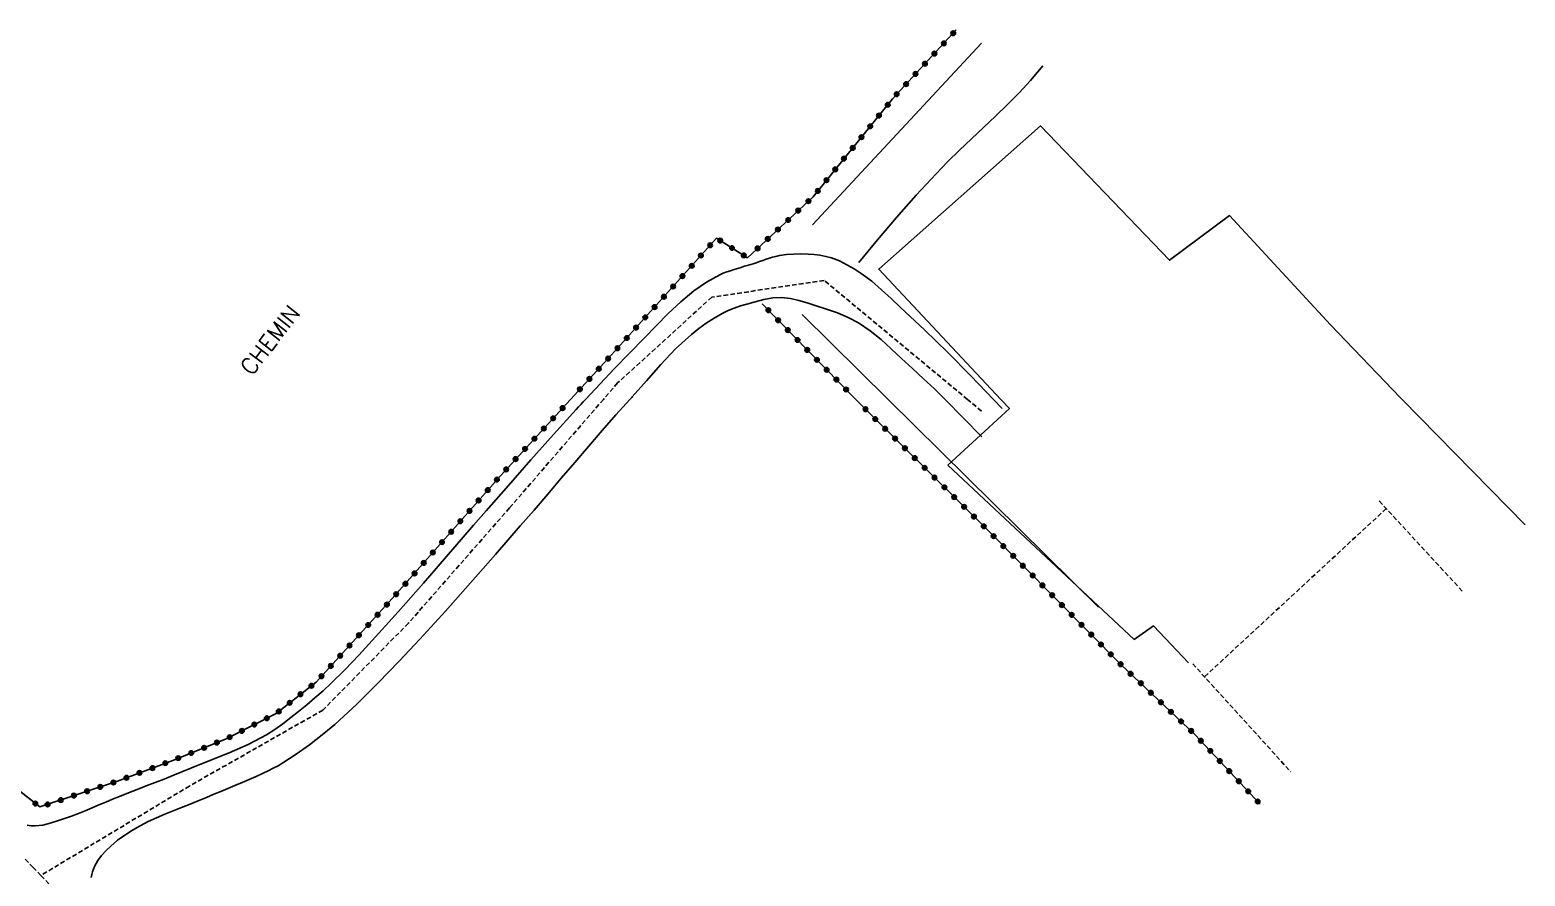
# Model space of a CAD drawing. Header units: millimetres. Extents: x 145000 to 146000, y 142999 to 144002.
# Drawn here: x 145821.9 to 145983.6, y 143619.4 to 143711 of the extents above; entities that cross this region are included whole.
import ezdxf

# ---------------------------------------------------------------- set-up
doc = ezdxf.new("R2010")
doc.units = ezdxf.units.MM
doc.linetypes.add('DASHED', pattern=[0.75, 0.5, -0.25])
doc.layers.get('0').update_dxf_attribs({"linetype": 'CONTINUOUS'})
for name, color, linetype in [('W0001', 6, 'DASHED'), ('W0008', 7, 'CONTINUOUS'), ('W0112', 1, 'DASHED'), ('W0214', 2, 'CONTINUOUS'), ('W0300', 7, 'CONTINUOUS'), ('W0322', 7, 'CONTINUOUS'), ('W0323', 7, 'CONTINUOUS'), ('W0333', 7, 'CONTINUOUS'), ('W0989', 7, 'CONTINUOUS')]:
    doc.layers.add(name, color=color, linetype=linetype)
doc.styles.get("Standard").update_dxf_attribs({"font": 'romans.shx', "width": 0.85})

# ---------------------------------------------------------------- blocks, each defined once
blk = doc.blocks.new('t323o')
at = {"color": 0, "linetype": 'Continuous'}
for radius in [0.25, 0.15]:
    blk.add_circle((0, 0), radius, dxfattribs=at)
blk = doc.blocks.new('t322o')
at = {"color": 0, "linetype": 'Continuous'}
for radius in [0.25, 0.15]:
    blk.add_circle((0, 0), radius, dxfattribs=at)

msp = doc.modelspace()

# ---------------------------------------------------------------- linework, layer by layer
at = {"layer": 'W0001'}
for points in [[(145923.29, 143671), (145907.79, 143683.87), (145895.64, 143682.05), (145885.46, 143672.78), (145883.92, 143671)], [(145883.92, 143671), (145873.76, 143659.26), (145862.83, 143646.8), (145853.56, 143637.39), (145839.13, 143629.18), (145823.07, 143619.52)], [(145924.8, 143669.74), (145923.29, 143671)], [(145821.37, 143621.28), (145822.21, 143620.4), (145823.07, 143619.52)], [(145823.07, 143619.52), (145824.26, 143618.29)]]:
    msp.add_lwpolyline(points, dxfattribs=at)
at = {"layer": 'W0008'}
for points in [[(145926.11, 143671), (145923.66, 143673.55), (145921.17, 143676.06), (145918.64, 143678.53), (145916.06, 143680.95), (145915.04, 143681.91), (145914.01, 143682.86), (145912.94, 143683.77), (145911.8, 143684.61), (145911.05, 143685.11), (145910.26, 143685.56), (145909.44, 143685.97), (145908.6, 143686.3), (145907.98, 143686.47), (145907.34, 143686.58), (145906.71, 143686.66), (145906.07, 143686.7), (145905.29, 143686.73), (145904.51, 143686.71), (145903.73, 143686.66), (145902.95, 143686.55), (145902.58, 143686.47), (145902.22, 143686.38), (145901.87, 143686.27), (145901.51, 143686.15), (145901.16, 143686.03), (145900.81, 143685.9), (145900.46, 143685.78), (145900.11, 143685.67), (145899.85, 143685.59), (145899.6, 143685.51), (145899.34, 143685.44), (145899.08, 143685.36), (145898.82, 143685.28), (145898.57, 143685.2), (145898.31, 143685.12), (145898.06, 143685.04), (145897.67, 143684.91), (145897.28, 143684.78), (145896.89, 143684.64), (145896.52, 143684.48), (145895.78, 143684.09), (145895.06, 143683.68), (145894.37, 143683.22), (145893.7, 143682.73), (145892.28, 143681.55), (145890.94, 143680.27), (145889.64, 143678.95), (145888.35, 143677.64), (145886.73, 143676), (145885.13, 143674.35), (145883.55, 143672.68), (145881.98, 143671)], [(145886.78, 143671), (145886.85, 143671.07), (145886.91, 143671.14), (145886.98, 143671.22), (145887.04, 143671.29), (145888.58, 143673.02), (145890.13, 143674.76), (145891.73, 143676.45), (145893.44, 143678.03), (145894.23, 143678.66), (145895.04, 143679.26), (145895.89, 143679.8), (145896.76, 143680.3), (145897.41, 143680.6), (145898.07, 143680.87), (145898.74, 143681.1), (145899.42, 143681.3), (145900.34, 143681.56), (145901.27, 143681.8), (145902.23, 143681.97), (145903.19, 143682.02), (145904.14, 143681.92), (145905.06, 143681.71), (145905.96, 143681.43), (145906.84, 143681.14), (145908.04, 143680.76), (145909.23, 143680.35), (145910.4, 143679.87), (145911.52, 143679.28), (145912.78, 143678.43), (145913.95, 143677.46), (145915.06, 143676.45), (145916.17, 143675.43), (145917.36, 143674.34), (145918.55, 143673.24), (145919.72, 143672.13), (145920.88, 143671)], [(145881.98, 143671), (145881.72, 143670.73), (145881.47, 143670.46), (145881.22, 143670.19), (145880.97, 143669.91), (145878.51, 143667.2), (145876.07, 143664.45), (145873.66, 143661.69), (145871.24, 143658.94), (145869.87, 143657.39), (145868.52, 143655.83), (145867.17, 143654.26), (145865.82, 143652.7), (145864.46, 143651.14), (145863.1, 143649.59), (145861.73, 143648.04), (145860.35, 143646.51), (145858.91, 143644.92), (145857.46, 143643.33), (145855.98, 143641.77), (145854.45, 143640.26), (145853.6, 143639.48), (145852.72, 143638.72), (145851.83, 143637.98), (145850.93, 143637.26), (145850.09, 143636.59), (145849.25, 143635.93), (145848.39, 143635.3), (145847.48, 143634.73), (145845.49, 143633.68), (145843.44, 143632.78), (145841.35, 143631.95), (145839.28, 143631.11), (145838.32, 143630.71), (145837.36, 143630.32), (145836.4, 143629.94), (145835.43, 143629.57), (145834.46, 143629.19), (145833.5, 143628.82), (145832.53, 143628.44), (145831.57, 143628.06), (145830.82, 143627.76), (145830.08, 143627.45), (145829.34, 143627.14), (145828.6, 143626.83), (145827.86, 143626.52), (145827.12, 143626.22), (145826.37, 143625.94), (145825.61, 143625.67), (145824.85, 143625.41), (145824.07, 143625.16), (145823.28, 143624.97), (145822.46, 143624.88), (145822.01, 143624.89), (145821.57, 143624.97)], [(145828.52, 143619.31), (145828.58, 143619.61), (145828.66, 143619.92), (145828.76, 143620.21), (145828.88, 143620.5), (145829.22, 143621.12), (145829.64, 143621.69), (145830.12, 143622.21), (145830.62, 143622.69), (145831.36, 143623.32), (145832.15, 143623.88), (145832.98, 143624.4), (145833.82, 143624.88), (145834.68, 143625.34), (145835.57, 143625.76), (145836.47, 143626.15), (145837.38, 143626.51), (145838.29, 143626.87), (145839.2, 143627.22), (145840.1, 143627.58), (145841, 143627.96), (145841.76, 143628.29), (145842.53, 143628.61), (145843.3, 143628.93), (145844.06, 143629.24), (145844.83, 143629.56), (145845.59, 143629.89), (145846.35, 143630.22), (145847.11, 143630.57), (145847.65, 143630.83), (145848.19, 143631.1), (145848.72, 143631.38), (145849.24, 143631.68), (145850.7, 143632.64), (145852.13, 143633.65), (145853.51, 143634.72), (145854.85, 143635.83), (145857.26, 143638.03), (145859.57, 143640.34), (145861.82, 143642.7), (145864.05, 143645.08), (145866.82, 143648.09), (145869.54, 143651.16), (145872.24, 143654.24), (145874.93, 143657.33), (145876.42, 143659.03), (145877.89, 143660.75), (145879.36, 143662.47), (145880.83, 143664.19), (145882.3, 143665.9), (145883.78, 143667.62), (145885.27, 143669.32), (145886.78, 143671)], [(145920.88, 143671), (145924.85, 143666.95)], [(145927.04, 143670.01), (145926.11, 143671)]]:
    msp.add_lwpolyline(points, dxfattribs=at)
at = {"layer": 'W0112'}
for points in [[(145976.82, 143650.27), (145967.83, 143660.02)], [(145968.6, 143659.19), (145948.95, 143641.01)], [(145947.66, 143642.41), (145958.28, 143630.71)]]:
    msp.add_lwpolyline(points, dxfattribs=at)
at = {"layer": 'W0214'}
msp.add_lwpolyline([(145911.53, 143685.8), (145913.56, 143688.26), (145915.63, 143690.68), (145917.74, 143693.07), (145919.9, 143695.41), (145921.15, 143696.7), (145922.43, 143697.95), (145923.72, 143699.19), (145925.03, 143700.41), (145926.33, 143701.64), (145927.62, 143702.89), (145928.88, 143704.17), (145930.1, 143705.48), (145930.88, 143706.38), (145931.45, 143707.07)], dxfattribs=at)
at = {"layer": 'W0300'}
for points in [[(145906.52, 143689.86), (145924.83, 143709.54)], [(145905.42, 143680.18), (145914.71, 143671)], [(145914.71, 143671), (145937.48, 143648.52)]]:
    msp.add_lwpolyline(points, dxfattribs=at)
at = {"layer": 'W0322'}
for points in [[(145922.09, 143710.96), (145915.19, 143703.5), (145906.59, 143692.91), (145899.51, 143686.3)], [(145901.08, 143681.33), (145911.22, 143671)], [(145911.22, 143671), (145912.47, 143669.73), (145925.71, 143656.63), (145939.93, 143642.28), (145947.9, 143634.77), (145954.97, 143627.21)]]:
    msp.add_lwpolyline(points, dxfattribs=at)
at = {"layer": 'W0323'}
for points in [[(145880.37, 143671), (145884.81, 143675.83), (145896.15, 143688.43), (145899.51, 143686.3)], [(145779.61, 143671), (145787.66, 143660.33), (145796.05, 143651.19), (145806.42, 143640.06), (145816.4, 143632.06), (145822.94, 143626.92), (145831.37, 143629.72), (145837.33, 143631.96), (145843.12, 143634.29), (145848.52, 143637.04), (145852.84, 143640.43), (145861.08, 143649.45), (145872.77, 143662.75), (145880.37, 143671)]]:
    msp.add_lwpolyline(points, dxfattribs=at)
at = {"layer": 'W0333'}
for points in [[(145970.31, 143671), (145970.14, 143671.17), (145962.56, 143679.08), (145951.64, 143690.88), (145945.14, 143686.05), (145931.21, 143700.57), (145913.71, 143685.09), (145926.9, 143671)], [(145926.9, 143671), (145927.83, 143670.01), (145921.18, 143663.87), (145941.32, 143645.05), (145943.43, 143646.5), (145947.21, 143642.52)], [(145983.62, 143657.45), (145970.31, 143671)]]:
    msp.add_lwpolyline(points, dxfattribs=at)

# ---------------------------------------------------------------- block references
at = {"layer": 'W0322'}
for p, rotation in [((145921.76, 143710.6), 227.2164029677914), ((145919.72, 143708.4), 227.2164029677914), ((145920.74, 143709.5), 227.2164029677914), ((145918.7, 143707.3), 227.2164029677914), ((145916.66, 143705.1), 227.2164029677914), ((145917.68, 143706.2), 227.2164029677914), ((145915.64, 143704), 227.2164029677914), ((145913.72, 143701.69), 230.9505554902328), ((145914.67, 143702.86), 230.9505554902328), ((145912.78, 143700.53), 230.9505554902328), ((145911.83, 143699.36), 230.9505554902328), ((145909.94, 143697.04), 230.9505554902328), ((145910.89, 143698.2), 230.9505554902328), ((145909, 143695.87), 230.9505554902328), ((145907.11, 143693.54), 230.9505554902328), ((145908.05, 143694.71), 230.9505554902328), ((145906.09, 143692.44), 222.9795201766214), ((145903.9, 143690.4), 222.9795201766214), ((145904.99, 143691.42), 222.9795201766214), ((145902.8, 143689.37), 222.9795201766214), ((145900.6, 143687.33), 222.9795201766214), ((145901.7, 143688.35), 222.9795201766214), ((145901.76, 143680.64), 314.4616996849908), ((145902.81, 143679.56), 314.4616996849908), ((145903.87, 143678.49), 314.4616996849908), ((145904.92, 143677.42), 314.4616996849908), ((145905.97, 143676.35), 314.4616996849908), ((145907.02, 143675.28), 314.4616996849908), ((145908.07, 143674.21), 314.4616996849908), ((145909.12, 143673.14), 314.4616996849908), ((145910.17, 143672.07), 314.4616996849908), ((145912.27, 143669.93), 314.4616996852914), ((145913.33, 143668.87), 315.3045305085897), ((145914.4, 143667.82), 315.3045305085897), ((145915.47, 143666.76), 315.3045305085897), ((145916.53, 143665.71), 315.3045305085897), ((145917.6, 143664.65), 315.3045305085897), ((145918.67, 143663.6), 315.3045305085897), ((145919.73, 143662.54), 315.3045305085897), ((145920.8, 143661.49), 315.3045305085897), ((145921.86, 143660.43), 315.3045305085897), ((145922.93, 143659.38), 315.3045305085897), ((145924, 143658.32), 315.3045305085897), ((145925.06, 143657.27), 315.3045305085897), ((145926.13, 143656.21), 314.7593471085129), ((145927.18, 143655.14), 314.7593471085129), ((145928.24, 143654.08), 314.7593471085129), ((145929.29, 143653.01), 314.7593471085129), ((145930.35, 143651.95), 314.7593471085129), ((145931.41, 143650.88), 314.7593471085129), ((145932.46, 143649.82), 314.7593471085129), ((145933.52, 143648.75), 314.7593471085129), ((145934.57, 143647.69), 314.7593471085129), ((145935.63, 143646.62), 314.7593471085129), ((145936.69, 143645.56), 314.7593471085129), ((145937.74, 143644.49), 314.7593471085129), ((145938.8, 143643.43), 314.7593471085129), ((145939.86, 143642.36), 314.7593471085129), ((145940.94, 143641.33), 316.6729343728437), ((145942.04, 143640.3), 316.6729343728437), ((145943.13, 143639.27), 316.6729343728437), ((145944.22, 143638.24), 316.6729343728437), ((145945.31, 143637.21), 316.6729343728437), ((145946.4, 143636.18), 316.6729343728437), ((145947.49, 143635.15), 316.6729343728437), ((145948.54, 143634.08), 313.1156855725462), ((145949.57, 143632.99), 313.1156855725462), ((145950.59, 143631.89), 313.1156855725462), ((145951.62, 143630.8), 313.1156855725462), ((145952.64, 143629.7), 313.1156855725462), ((145953.67, 143628.61), 313.1156855725462), ((145954.69, 143627.51), 313.1156855725462)]:
    msp.add_blockref('t322o', p, dxfattribs=dict(at, rotation=rotation))
at = {"layer": 'W0323'}
for p, rotation in [((145895.47, 143687.67), 48.00575269231779), ((145896.56, 143688.17), 327.6273509938638), ((145897.83, 143687.37), 327.6273509938638), ((145893.47, 143685.44), 48.00575269231779), ((145894.47, 143686.56), 48.00575269231779), ((145899.1, 143686.57), 327.6273509938638), ((145892.46, 143684.33), 48.00575269231779), ((145891.46, 143683.21), 48.00575269231779), ((145889.45, 143680.98), 48.00575269231779), ((145890.46, 143682.1), 48.00575269231779), ((145888.45, 143679.87), 48.00575269231779), ((145886.44, 143677.64), 48.00575269231779), ((145887.45, 143678.76), 48.00575269231779), ((145885.44, 143676.53), 48.00575269231779), ((145883.41, 143674.31), 47.3773116478644), ((145884.43, 143675.41), 47.3773116478644), ((145882.4, 143673.21), 47.3773116478644), ((145881.38, 143672.1), 47.3773116478644), ((145879.5, 143670.06), 47.37731164774377), ((145877.47, 143667.85), 47.37731164774377), ((145878.48, 143668.95), 47.37731164774377), ((145876.45, 143666.75), 47.37731164774377), ((145874.42, 143664.54), 47.37731164774377), ((145875.44, 143665.64), 47.37731164774377), ((145873.4, 143663.43), 47.37731164774377), ((145871.41, 143661.19), 48.68379996079824), ((145872.4, 143662.32), 48.68379996079824), ((145870.42, 143660.07), 48.68379996079824), ((145869.43, 143658.94), 48.68379996079824), ((145867.45, 143656.69), 48.68379996079824), ((145868.44, 143657.82), 48.68379996079824), ((145866.46, 143655.56), 48.68379996079824), ((145864.48, 143653.31), 48.68379996079824), ((145865.47, 143654.44), 48.68379996079824), ((145863.49, 143652.18), 48.68379996079824), ((145861.5, 143649.93), 48.68379996079824), ((145862.5, 143651.06), 48.68379996079824), ((145860.5, 143648.81), 47.56703292822032), ((145859.49, 143647.71), 47.56703292822032), ((145857.47, 143645.49), 47.56703292822032), ((145858.48, 143646.6), 47.56703292822032), ((145856.45, 143644.38), 47.56703292822032), ((145854.43, 143642.17), 47.56703292822032), ((145855.44, 143643.28), 47.56703292822032), ((145853.42, 143641.06), 47.56703292822032), ((145851.15, 143639.11), 38.18712186982845), ((145852.33, 143640.03), 38.18712186982845), ((145848.8, 143637.25), 38.18712186982845), ((145849.98, 143638.18), 38.18712186982845), ((145846.16, 143635.83), 26.96216937732162), ((145847.5, 143636.51), 26.96216937732162), ((145842.11, 143633.88), 21.88331417222328), ((145843.49, 143634.47), 26.96216937732162), ((145844.82, 143635.15), 26.96216937732162), ((145837.93, 143632.2), 21.88331417222328), ((145839.33, 143632.76), 21.88331417222328), ((145840.72, 143633.32), 21.88331417222328), ((145833.73, 143630.61), 20.59919120856066), ((145835.13, 143631.13), 20.59919120856066), ((145836.53, 143631.66), 20.59919120856066), ((145829.49, 143629.09), 18.41658282943611), ((145830.91, 143629.57), 18.41658282943611), ((145832.32, 143630.08), 20.59919120856066), ((145822.47, 143627.29), 321.7948423677051), ((145825.22, 143627.67), 18.41658282943611), ((145826.64, 143628.15), 18.41658282943611), ((145828.07, 143628.62), 18.41658282943611), ((145823.8, 143627.2), 18.41658282943611)]:
    msp.add_blockref('t323o', p, dxfattribs=dict(at, rotation=rotation))

# ---------------------------------------------------------------- texts
at = {"layer": 'W0989'}
msp.add_text('CHEMIN', height=1.75, rotation=51.9524, dxfattribs=at).set_placement((145845.87, 143673.46))

doc.saveas('drawing.dxf')
